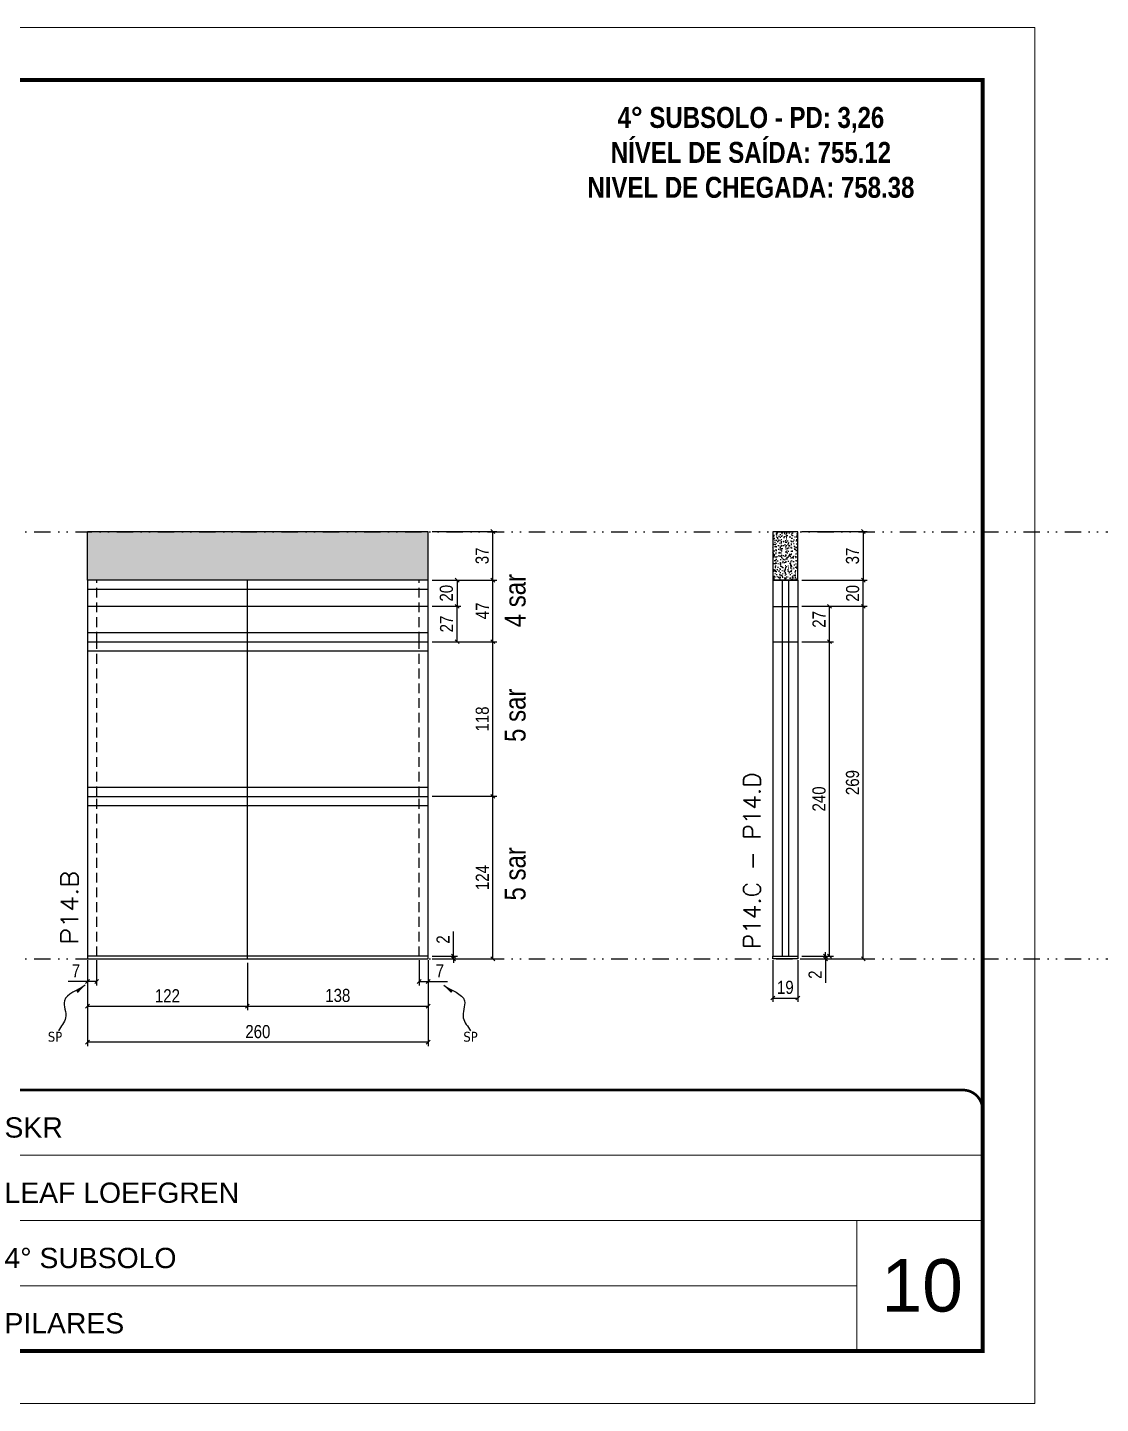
# Model space of a CAD drawing. Header units: millimetres. Extents: x 13777 to 27878, y -21631 to 6985.
# Drawn here: x 16728 to 17547, y 3638 to 4688 of the extents above; entities that cross this region are included whole.
import ezdxf

# ---------------------------------------------------------------- set-up
doc = ezdxf.new("R2010")
doc.units = ezdxf.units.MM
for name, pattern in [('CONTINUO', [0]), ('DASHED', [0.75, 0.5, -0.25]), ('DIVIDE2', [0.625, 0.25, -0.125, 0, -0.125, 0, -0.125]), ('HIDDEN', [0.375, 0.25, -0.125])]:
    doc.linetypes.add(name, pattern=pattern)
for name, color, linetype, lineweight in [('CARIMBO', 255, 'Continuous', 9), ('Folhas', 255, 'Continuous', 9), ('SARRAFO DE PRESSAO', 251, 'DASHED', 9), ('Texto Seção', 7, 'Continuous', 15)]:
    doc.layers.add(name, color=color, linetype=linetype, lineweight=lineweight)
for name, color, linetype in [('COTA', 241, 'Continuous'), ('NOMENCLATURA', 7, 'Continuous'), ('Nível', 160, 'Continuous'), ('Painéis', 200, 'Continuous'), ('SARR_2.2x7', 40, 'Continuous'), ('Sarrafo de Pressão', 42, 'HIDDEN'), ('texto', 7, 'Continuous')]:
    doc.layers.add(name, color=color, linetype=linetype)
doc.styles.add('ARIAL', font='arial.ttf')
doc.styles.add('ARIAL_NARROW', font='ARIALN.TTF', dxfattribs={"height": 0.2})
doc.styles.add('COTA TECNICA', font='techl___.ttf', dxfattribs={"height": 10})
doc.styles.add('COTA TECNICA-50', font='techl___.ttf', dxfattribs={"height": 10})
doc.styles.add('REGUA-120', font='ROMANS.shx', dxfattribs={"height": 15})
doc.styles.add('ROMANC', font='techb___.ttf', dxfattribs={"height": 2.5})
doc.styles.get("Standard").update_dxf_attribs({"font": 'arial.ttf'})
doc.styles.add('Tecnologia', font='')
doc.styles.get('Tecnologia').set_extended_font_data('Forgotten Futurist')
doc.dimstyles.new('COTA PAINEL-50', dxfattribs={"dimtxt": 10, "dimasz": 3, "dimexe": 3, "dimexo": 3, "dimgap": 3, "dimtad": 1, "dimdec": 1, "dimzin": 12, "dimdsep": 46, "dimtxsty": 'COTA TECNICA-50', "dimblk1": 'OBLIQUE', "dimblk2": 'OBLIQUE', "dimsah": 1, "dimcen": 0.9, "dimclrd": 4, "dimclre": 4, "dimclrt": 240, "dimadec": 1, "dimazin": 3, "dimtfac": 1, "dimtdec": 1, "dimtmove": 0, "dimatfit": 3, "dimfxl": 1, "dimtolj": 1, "dimtzin": 12, "dimarcsym": 0})
doc.dimstyles.new('PAINEL', dxfattribs={"dimtxt": 10, "dimasz": 3, "dimexe": 3, "dimexo": 3, "dimgap": 3, "dimtad": 1, "dimdec": 1, "dimzin": 12, "dimdsep": 46, "dimtxsty": 'COTA TECNICA', "dimblk1": 'OBLIQUE', "dimblk2": 'OBLIQUE', "dimsah": 1, "dimcen": 0.9, "dimclrd": 4, "dimclre": 4, "dimclrt": 240, "dimadec": 1, "dimazin": 3, "dimtfac": 1, "dimtdec": 1, "dimtmove": 0, "dimatfit": 3, "dimfxl": 1, "dimtolj": 1, "dimtzin": 12, "dimarcsym": 0})
doc.dimstyles.get("Standard").update_dxf_attribs({"dimtxt": 0.18, "dimasz": 0.18, "dimexe": 0.18, "dimexo": 0.0625, "dimgap": 0.09, "dimtad": 0, "dimtih": 1, "dimtoh": 1, "dimdec": 4, "dimzin": 0, "dimdsep": 46, "dimtxsty": 'Standard', "dimcen": 0.09, "dimadec": 0, "dimazin": 0, "dimtfac": 1, "dimtdec": 4, "dimtofl": 0, "dimtmove": 0, "dimatfit": 3, "dimfxl": 1, "dimtolj": 1, "dimtzin": 0, "dimarcsym": 0})

# ---------------------------------------------------------------- blocks, each defined once
blk = doc.blocks.new('9999999999')
at = {"color": 30, "linetype": 'CONTINUO'}
for p, q in [((98564.6, 34230.2), (98564.6, 34429.4)), ((98564.6, 34379.6), (99584, 34379.6)), ((98564.6, 34329.8), (99488, 34329.8)), ((99584, 34329.8), (99488, 34329.8)), ((99488, 34329.8), (99488, 34230.2)), ((98564.6, 34280), (99488, 34280))]:
    blk.add_line(p, q, dxfattribs=at)
at = {"color": 30, "linetype": 'CONTINUO', "const_width": 2}
blk.add_lwpolyline([(99584, 34230.2), (99584, 34414.4, 0.414214), (99569, 34429.4), (98229, 34429.4, 0.414214), (98214, 34414.4), (98214, 34245.2, 0.414214), (98229, 34230.2), (99584, 34230.2)], format="xyb", dxfattribs=at)
at = {"layer": 'Folhas'}
blk.add_lwpolyline([(98139, 34190.2), (99624, 34190.2), (99624, 35240.2), (98139, 35240.2)], close=True, dxfattribs=at)
at = {"layer": 'Folhas', "color": 30, "const_width": 3}
blk.add_lwpolyline([(98214, 34230.2), (99584, 34230.2), (99584, 35200.2), (98214, 35200.2)], close=True, dxfattribs=at)
at = {"color": 7, "linetype": 'Continuous', "ltscale": 5, "style": 'ARIAL'}
for s, height, p in [('SKR', 15.48, (98837.7, 34393.1)), ('LEAF LOEFGREN', 15.483, (98837.7, 34343.3)), ('4° SUBSOLO', 15.48, (98837.7, 34293.5)), ('NOVA SISTEMAS CONSTRUTIVOS', 11.059, (98263.2, 34267.2)), ('PILARES', 15.48, (98837.7, 34243.7))]:
    blk.add_text(s, height=height, dxfattribs=at).set_placement(p)
at = {"layer": 'Folhas', "color": 7, "style": 'Tecnologia', "width": 1.5}
for s, p in [('CLIENTE:', (98573.7, 34397.2)), ('OBRA:', (98573.7, 34347.3)), ('PAVIMENTO:', (98573.7, 34297.5)), ('PROJETO:', (98573.7, 34247.7))]:
    blk.add_text(s, height=14, dxfattribs=at).set_placement(p)
blk = doc.blocks.new('_Oblique')
at = {"color": 0, "linetype": 'ByBlock', "lineweight": -2}
blk.add_line((-0.5, -0.5), (0.5, 0.5), dxfattribs=at)
blk = doc.blocks.new('*D189')
at = {"layer": 'COTA', "color": 4, "lineweight": -2, "transparency": 16777216}
for p, q in [((16774, 3975.9), (16774, 3910.2)), ((17034, 3975.9), (17034, 3910.2)), ((17034, 3913.2), (16774, 3913.2))]:
    blk.add_line(p, q, dxfattribs=at)
at = {"layer": 'Defpoints', "color": 0, "transparency": 16777216}
for p in [(16774, 3978.9), (17034, 3978.9), (16774, 3913.2)]:
    blk.add_point(p, dxfattribs=at)
at = {"layer": 'COTA', "color": 4, "lineweight": -2, "transparency": 16777216, "xscale": 3, "yscale": 3, "zscale": 3, "rotation": 180}
blk.add_blockref('_Oblique', (16774, 3913.2), dxfattribs=at)
at = {"layer": 'COTA', "color": 4, "lineweight": -2, "transparency": 16777216, "xscale": 3, "yscale": 3, "zscale": 3}
blk.add_blockref('_Oblique', (17034, 3913.2), dxfattribs=at)
at = {"layer": 'COTA', "color": 240, "transparency": 16777216, "insert": (16904, 3921.3), "char_height": 10, "attachment_point": 5, "style": 'COTA TECNICA'}
blk.add_mtext('\\A1;260', dxfattribs=at)
blk = doc.blocks.new('*D190')
at = {"layer": 'COTA', "color": 4, "lineweight": -2, "transparency": 16777216}
for p, q in [((17027, 3975.9), (17027, 3956.6)), ((17034, 3973.9), (17034, 3956.6)), ((17027, 3959.6), (17034, 3959.6)), ((17034, 3959.6), (17048.8, 3959.6))]:
    blk.add_line(p, q, dxfattribs=at)
at = {"layer": 'Defpoints', "color": 0, "transparency": 16777216}
for p in [(17027, 3978.9), (17034, 3976.9), (17034, 3959.6)]:
    blk.add_point(p, dxfattribs=at)
at = {"layer": 'COTA', "color": 4, "lineweight": -2, "transparency": 16777216, "xscale": 3, "yscale": 3, "zscale": 3, "rotation": 180}
blk.add_blockref('_Oblique', (17027, 3959.6), dxfattribs=at)
at = {"layer": 'COTA', "color": 4, "lineweight": -2, "transparency": 16777216, "xscale": 3, "yscale": 3, "zscale": 3}
blk.add_blockref('_Oblique', (17034, 3959.6), dxfattribs=at)
at = {"layer": 'COTA', "color": 240, "transparency": 16777216, "insert": (17042.9, 3967.7), "char_height": 10, "attachment_point": 5, "style": 'COTA TECNICA-50'}
blk.add_mtext('\\A1;7', dxfattribs=at)
blk = doc.blocks.new('*D191')
at = {"layer": 'COTA', "color": 4, "lineweight": -2, "transparency": 16777216}
for p, q in [((16774, 3973.9), (16774, 3956.6)), ((16781, 3975.9), (16781, 3956.6)), ((16774, 3959.6), (16759.3, 3959.6)), ((16781, 3959.6), (16774, 3959.6))]:
    blk.add_line(p, q, dxfattribs=at)
at = {"layer": 'Defpoints', "color": 0, "transparency": 16777216}
for p in [(16774, 3976.9), (16781, 3978.9), (16774, 3959.6)]:
    blk.add_point(p, dxfattribs=at)
at = {"layer": 'COTA', "color": 4, "lineweight": -2, "transparency": 16777216, "xscale": 3, "yscale": 3, "zscale": 3, "rotation": 180}
blk.add_blockref('_Oblique', (16774, 3959.6), dxfattribs=at)
at = {"layer": 'COTA', "color": 4, "lineweight": -2, "transparency": 16777216, "xscale": 3, "yscale": 3, "zscale": 3}
blk.add_blockref('_Oblique', (16781, 3959.6), dxfattribs=at)
at = {"layer": 'COTA', "color": 240, "transparency": 16777216, "insert": (16765.2, 3967.7), "char_height": 10, "attachment_point": 5, "style": 'COTA TECNICA-50'}
blk.add_mtext('\\A1;7', dxfattribs=at)
blk = doc.blocks.new('*D192')
at = {"layer": 'COTA', "color": 4, "lineweight": -2, "transparency": 16777216}
for p, q in [((17053.3, 3978.9), (17053.3, 3997.7)), ((17037, 3978.9), (17056.3, 3978.9)), ((17037, 3976.9), (17056.3, 3976.9)), ((17053.3, 3976.9), (17053.3, 3978.9)), ((17053.3, 3976.9), (17053.3, 3973.9))]:
    blk.add_line(p, q, dxfattribs=at)
at = {"layer": 'Defpoints', "color": 0, "transparency": 16777216}
for p in [(17034, 3978.9), (17034, 3976.9), (17053.3, 3976.9)]:
    blk.add_point(p, dxfattribs=at)
at = {"layer": 'COTA', "color": 4, "lineweight": -2, "transparency": 16777216, "xscale": 3, "yscale": 3, "zscale": 3}
for p, rotation in [((17053.3, 3978.9), 270), ((17053.3, 3976.9), 90)]:
    blk.add_blockref('_Oblique', p, dxfattribs=dict(at, rotation=rotation))
at = {"layer": 'COTA', "color": 240, "transparency": 16777216, "insert": (17045.3, 3991.6), "char_height": 10, "attachment_point": 5, "rotation": 90, "style": 'COTA TECNICA-50'}
blk.add_mtext('\\A1;2', dxfattribs=at)
blk = doc.blocks.new('*D196')
at = {"layer": 'COTA', "color": 4, "lineweight": -2, "transparency": 16777216}
for p, q in [((17037, 4302.9), (17086.4, 4302.9)), ((17083.4, 4265.9), (17083.4, 4302.9)), ((17037, 4265.9), (17086.4, 4265.9))]:
    blk.add_line(p, q, dxfattribs=at)
at = {"layer": 'Defpoints', "color": 0, "transparency": 16777216}
for p in [(17034, 4302.9), (17083.4, 4302.9), (17034, 4265.9)]:
    blk.add_point(p, dxfattribs=at)
at = {"layer": 'COTA', "color": 4, "lineweight": -2, "transparency": 16777216, "xscale": 3, "yscale": 3, "zscale": 3}
for p, rotation in [((17083.4, 4302.9), 90), ((17083.4, 4265.9), 270)]:
    blk.add_blockref('_Oblique', p, dxfattribs=dict(at, rotation=rotation))
at = {"layer": 'COTA', "color": 240, "transparency": 16777216, "insert": (17075.2, 4284.4), "char_height": 10, "attachment_point": 5, "rotation": 90, "style": 'COTA TECNICA-50'}
blk.add_mtext('\\A1;37', dxfattribs=at)
blk = doc.blocks.new('*D193')
at = {"layer": 'COTA', "color": 4, "lineweight": -2, "transparency": 16777216}
for p, q in [((17037, 4218.9), (17086.4, 4218.9)), ((17083.4, 4100.9), (17083.4, 4218.9)), ((17037, 4100.9), (17086.4, 4100.9))]:
    blk.add_line(p, q, dxfattribs=at)
at = {"layer": 'Defpoints', "color": 0, "transparency": 16777216}
for p in [(17034, 4218.9), (17083.4, 4218.9), (17034, 4100.9)]:
    blk.add_point(p, dxfattribs=at)
at = {"layer": 'COTA', "color": 4, "lineweight": -2, "transparency": 16777216, "xscale": 3, "yscale": 3, "zscale": 3}
for p, rotation in [((17083.4, 4218.9), 90), ((17083.4, 4100.9), 270)]:
    blk.add_blockref('_Oblique', p, dxfattribs=dict(at, rotation=rotation))
at = {"layer": 'COTA', "color": 240, "transparency": 16777216, "insert": (17075.3, 4159.9), "char_height": 10, "attachment_point": 5, "rotation": 90, "style": 'COTA TECNICA-50'}
blk.add_mtext('\\A1;118', dxfattribs=at)
blk = doc.blocks.new('*D194')
at = {"layer": 'COTA', "color": 4, "lineweight": -2, "transparency": 16777216}
for p, q in [((17037, 4265.9), (17086.4, 4265.9)), ((17083.4, 4218.9), (17083.4, 4265.9)), ((17037, 4218.9), (17086.4, 4218.9))]:
    blk.add_line(p, q, dxfattribs=at)
at = {"layer": 'Defpoints', "color": 0, "transparency": 16777216}
for p in [(17034, 4265.9), (17083.4, 4265.9), (17034, 4218.9)]:
    blk.add_point(p, dxfattribs=at)
at = {"layer": 'COTA', "color": 4, "lineweight": -2, "transparency": 16777216, "xscale": 3, "yscale": 3, "zscale": 3}
for p, rotation in [((17083.4, 4265.9), 90), ((17083.4, 4218.9), 270)]:
    blk.add_blockref('_Oblique', p, dxfattribs=dict(at, rotation=rotation))
at = {"layer": 'COTA', "color": 240, "transparency": 16777216, "insert": (17075.3, 4242.4), "char_height": 10, "attachment_point": 5, "rotation": 90, "style": 'COTA TECNICA-50'}
blk.add_mtext('\\A1;47', dxfattribs=at)
blk = doc.blocks.new('*D197')
at = {"layer": 'COTA', "color": 4, "linetype": 'ByBlock', "lineweight": -2, "transparency": 16777216}
for p, q in [((17037, 4100.9), (17086.4, 4100.9)), ((17083.4, 3976.9), (17083.4, 4100.9)), ((17037, 3976.9), (17086.4, 3976.9))]:
    blk.add_line(p, q, dxfattribs=at)
at = {"layer": 'Defpoints', "color": 0, "linetype": 'ByBlock', "transparency": 16777216}
for p in [(17034, 4100.9), (17083.4, 4100.9), (17034, 3976.9)]:
    blk.add_point(p, dxfattribs=at)
at = {"layer": 'COTA', "color": 4, "linetype": 'ByBlock', "lineweight": -2, "transparency": 16777216, "xscale": 3, "yscale": 3, "zscale": 3}
for p, rotation in [((17083.4, 4100.9), 90), ((17083.4, 3976.9), 270)]:
    blk.add_blockref('_Oblique', p, dxfattribs=dict(at, rotation=rotation))
at = {"layer": 'COTA', "color": 240, "linetype": 'ByBlock', "transparency": 16777216, "insert": (17075.3, 4038.9), "char_height": 10, "attachment_point": 5, "rotation": 90, "style": 'COTA TECNICA'}
blk.add_mtext('\\A1;124', dxfattribs=at)
blk = doc.blocks.new('*D198')
at = {"layer": 'COTA', "color": 4, "linetype": 'ByBlock', "lineweight": -2, "transparency": 16777216}
for p, q in [((17037, 4100.9), (17086.4, 4100.9)), ((17083.4, 3976.9), (17083.4, 4100.9)), ((17037, 3976.9), (17086.4, 3976.9))]:
    blk.add_line(p, q, dxfattribs=at)
at = {"layer": 'Defpoints', "color": 0, "linetype": 'ByBlock', "transparency": 16777216}
for p in [(17034, 4100.9), (17083.4, 4100.9), (17034, 3976.9)]:
    blk.add_point(p, dxfattribs=at)
at = {"layer": 'COTA', "color": 4, "linetype": 'ByBlock', "lineweight": -2, "transparency": 16777216, "xscale": 3, "yscale": 3, "zscale": 3}
for p, rotation in [((17083.4, 4100.9), 90), ((17083.4, 3976.9), 270)]:
    blk.add_blockref('_Oblique', p, dxfattribs=dict(at, rotation=rotation))
at = {"layer": 'COTA', "color": 240, "linetype": 'ByBlock', "transparency": 16777216, "insert": (17075.3, 4038.9), "char_height": 10, "attachment_point": 5, "rotation": 90, "style": 'COTA TECNICA'}
blk.add_mtext('\\A1;124', dxfattribs=at)
blk = doc.blocks.new('*D199')
at = {"layer": 'COTA', "color": 4, "lineweight": -2, "transparency": 16777216}
for p, q in [((17037, 4265.9), (17059, 4265.9)), ((17056, 4265.9), (17056, 4245.9)), ((17037, 4245.9), (17059, 4245.9))]:
    blk.add_line(p, q, dxfattribs=at)
at = {"layer": 'Defpoints', "color": 0, "transparency": 16777216}
for p in [(17034, 4265.9), (17034, 4245.9), (17056, 4245.9)]:
    blk.add_point(p, dxfattribs=at)
at = {"layer": 'COTA', "color": 4, "lineweight": -2, "transparency": 16777216, "xscale": 3, "yscale": 3, "zscale": 3}
for p, rotation in [((17056, 4265.9), 90), ((17056, 4245.9), 270)]:
    blk.add_blockref('_Oblique', p, dxfattribs=dict(at, rotation=rotation))
at = {"layer": 'COTA', "color": 240, "transparency": 16777216, "insert": (17047.9, 4255.9), "char_height": 10, "attachment_point": 5, "rotation": 90, "style": 'COTA TECNICA-50'}
blk.add_mtext('\\A1;20', dxfattribs=at)
blk = doc.blocks.new('*D200')
at = {"layer": 'COTA', "color": 4, "lineweight": -2, "transparency": 16777216}
for p, q in [((17037, 4245.9), (17059, 4245.9)), ((17056, 4218.9), (17056, 4245.9)), ((17037, 4218.9), (17059, 4218.9))]:
    blk.add_line(p, q, dxfattribs=at)
at = {"layer": 'Defpoints', "color": 0, "transparency": 16777216}
for p in [(17034, 4245.9), (17056, 4245.9), (17034, 4218.9)]:
    blk.add_point(p, dxfattribs=at)
at = {"layer": 'COTA', "color": 4, "lineweight": -2, "transparency": 16777216, "xscale": 3, "yscale": 3, "zscale": 3}
for p, rotation in [((17056, 4245.9), 90), ((17056, 4218.9), 270)]:
    blk.add_blockref('_Oblique', p, dxfattribs=dict(at, rotation=rotation))
at = {"layer": 'COTA', "color": 240, "transparency": 16777216, "insert": (17048, 4232.4), "char_height": 10, "attachment_point": 5, "rotation": 90, "style": 'COTA TECNICA'}
blk.add_mtext('\\A1;27', dxfattribs=at)
blk = doc.blocks.new('*D195')
at = {"layer": 'COTA', "color": 4, "lineweight": -2, "transparency": 16777216}
for p, q in [((16896, 3973.9), (16896, 3937.7)), ((17034, 3973.9), (17034, 3937.7)), ((16896, 3940.7), (17034, 3940.7))]:
    blk.add_line(p, q, dxfattribs=at)
at = {"layer": 'Defpoints', "color": 0, "transparency": 16777216}
for p in [(16896, 3976.9), (17034, 3976.9), (17034, 3940.7)]:
    blk.add_point(p, dxfattribs=at)
at = {"layer": 'COTA', "color": 4, "lineweight": -2, "transparency": 16777216, "xscale": 3, "yscale": 3, "zscale": 3, "rotation": 180}
blk.add_blockref('_Oblique', (16896, 3940.7), dxfattribs=at)
at = {"layer": 'COTA', "color": 4, "lineweight": -2, "transparency": 16777216, "xscale": 3, "yscale": 3, "zscale": 3}
blk.add_blockref('_Oblique', (17034, 3940.7), dxfattribs=at)
at = {"layer": 'COTA', "color": 240, "transparency": 16777216, "insert": (16965, 3948.9), "char_height": 10, "attachment_point": 5, "style": 'COTA TECNICA'}
blk.add_mtext('\\A1;138', dxfattribs=at)
blk = doc.blocks.new('*D201')
at = {"layer": 'COTA', "color": 4, "lineweight": -2, "transparency": 16777216}
for p, q in [((16774, 3973.9), (16774, 3937.7)), ((16896, 3973.9), (16896, 3937.7)), ((16774, 3940.7), (16896, 3940.7))]:
    blk.add_line(p, q, dxfattribs=at)
at = {"layer": 'Defpoints', "color": 0, "transparency": 16777216}
for p in [(16774, 3976.9), (16896, 3976.9), (16896, 3940.7)]:
    blk.add_point(p, dxfattribs=at)
at = {"layer": 'COTA', "color": 4, "lineweight": -2, "transparency": 16777216, "xscale": 3, "yscale": 3, "zscale": 3, "rotation": 180}
blk.add_blockref('_Oblique', (16774, 3940.7), dxfattribs=at)
at = {"layer": 'COTA', "color": 4, "lineweight": -2, "transparency": 16777216, "xscale": 3, "yscale": 3, "zscale": 3}
blk.add_blockref('_Oblique', (16896, 3940.7), dxfattribs=at)
at = {"layer": 'COTA', "color": 240, "transparency": 16777216, "insert": (16835, 3948.7), "char_height": 10, "attachment_point": 5, "style": 'COTA TECNICA'}
blk.add_mtext('\\A1;122', dxfattribs=at)
blk = doc.blocks.new('*D202')
at = {"layer": 'COTA', "color": 4, "lineweight": -2, "transparency": 16777216}
for p, q in [((17297, 3975.9), (17297, 3944)), ((17316, 3975.9), (17316, 3944)), ((17297, 3947), (17316, 3947))]:
    blk.add_line(p, q, dxfattribs=at)
at = {"layer": 'Defpoints', "color": 0, "transparency": 16777216}
for p in [(17297, 3978.9), (17316, 3978.9), (17316, 3947)]:
    blk.add_point(p, dxfattribs=at)
at = {"layer": 'COTA', "color": 4, "lineweight": -2, "transparency": 16777216, "xscale": 3, "yscale": 3, "zscale": 3, "rotation": 180}
blk.add_blockref('_Oblique', (17297, 3947), dxfattribs=at)
at = {"layer": 'COTA', "color": 4, "lineweight": -2, "transparency": 16777216, "xscale": 3, "yscale": 3, "zscale": 3}
blk.add_blockref('_Oblique', (17316, 3947), dxfattribs=at)
at = {"layer": 'COTA', "color": 240, "transparency": 16777216, "insert": (17306.5, 3955.1), "char_height": 10, "attachment_point": 5, "style": 'COTA TECNICA'}
blk.add_mtext('\\A1;19', dxfattribs=at)
blk = doc.blocks.new('*D203')
at = {"layer": 'COTA', "color": 4, "lineweight": -2, "transparency": 16777216}
for p, q in [((17337.2, 3978.9), (17337.2, 3981.9)), ((17319, 3978.9), (17340.2, 3978.9)), ((17319, 3976.9), (17340.2, 3976.9)), ((17337.2, 3978.9), (17337.2, 3976.9)), ((17337.2, 3976.9), (17337.2, 3958.7))]:
    blk.add_line(p, q, dxfattribs=at)
at = {"layer": 'Defpoints', "color": 0, "transparency": 16777216}
for p in [(17316, 3978.9), (17316, 3976.9), (17337.2, 3978.9)]:
    blk.add_point(p, dxfattribs=at)
at = {"layer": 'COTA', "color": 4, "lineweight": -2, "transparency": 16777216, "xscale": 3, "yscale": 3, "zscale": 3}
for p, rotation in [((17337.2, 3978.9), 270), ((17337.2, 3976.9), 90)]:
    blk.add_blockref('_Oblique', p, dxfattribs=dict(at, rotation=rotation))
at = {"layer": 'COTA', "color": 240, "transparency": 16777216, "insert": (17329.2, 3964.8), "char_height": 10, "attachment_point": 5, "rotation": 90, "style": 'COTA TECNICA-50'}
blk.add_mtext('\\A1;2', dxfattribs=at)
blk = doc.blocks.new('*D205')
at = {"layer": 'COTA', "color": 4, "linetype": 'ByBlock', "lineweight": -2, "transparency": 16777216}
for p, q in [((17319, 4302.9), (17369, 4302.9)), ((17366, 4302.9), (17366, 4265.8)), ((17319, 4265.8), (17369, 4265.8))]:
    blk.add_line(p, q, dxfattribs=at)
at = {"layer": 'Defpoints', "color": 0, "linetype": 'ByBlock', "transparency": 16777216}
for p in [(17316, 4302.9), (17316, 4265.8), (17366, 4265.8)]:
    blk.add_point(p, dxfattribs=at)
at = {"layer": 'COTA', "color": 4, "linetype": 'ByBlock', "lineweight": -2, "transparency": 16777216, "xscale": 3, "yscale": 3, "zscale": 3}
for p, rotation in [((17366, 4302.9), 90), ((17366, 4265.8), 270)]:
    blk.add_blockref('_Oblique', p, dxfattribs=dict(at, rotation=rotation))
at = {"layer": 'COTA', "color": 240, "linetype": 'ByBlock', "transparency": 16777216, "insert": (17357.8, 4284.3), "char_height": 10, "attachment_point": 5, "rotation": 90, "style": 'COTA TECNICA'}
blk.add_mtext('\\A1;37', dxfattribs=at)
blk = doc.blocks.new('*D204')
at = {"layer": 'COTA', "color": 4, "lineweight": -2, "transparency": 16777216}
for p, q in [((17319, 4245.9), (17369, 4245.9)), ((17366, 3976.9), (17366, 4245.9)), ((17319, 3976.9), (17369, 3976.9))]:
    blk.add_line(p, q, dxfattribs=at)
at = {"layer": 'Defpoints', "color": 0, "transparency": 16777216}
for p in [(17316, 4245.9), (17366, 4245.9), (17316, 3976.9)]:
    blk.add_point(p, dxfattribs=at)
at = {"layer": 'COTA', "color": 4, "lineweight": -2, "transparency": 16777216, "xscale": 3, "yscale": 3, "zscale": 3}
for p, rotation in [((17366, 4245.9), 90), ((17366, 3976.9), 270)]:
    blk.add_blockref('_Oblique', p, dxfattribs=dict(at, rotation=rotation))
at = {"layer": 'COTA', "color": 240, "transparency": 16777216, "insert": (17357.8, 4111.4), "char_height": 10, "attachment_point": 5, "rotation": 90, "style": 'COTA TECNICA-50'}
blk.add_mtext('\\A1;269', dxfattribs=at)
blk = doc.blocks.new('*D206')
at = {"layer": 'COTA', "color": 4, "lineweight": -2, "transparency": 16777216}
for p, q in [((17319, 4218.9), (17343.3, 4218.9)), ((17340.3, 3978.9), (17340.3, 4218.9)), ((17319, 3978.9), (17343.3, 3978.9))]:
    blk.add_line(p, q, dxfattribs=at)
at = {"layer": 'Defpoints', "color": 0, "transparency": 16777216}
for p in [(17316, 4218.9), (17340.3, 4218.9), (17316, 3978.9)]:
    blk.add_point(p, dxfattribs=at)
at = {"layer": 'COTA', "color": 4, "lineweight": -2, "transparency": 16777216, "xscale": 3, "yscale": 3, "zscale": 3}
for p, rotation in [((17340.3, 4218.9), 90), ((17340.3, 3978.9), 270)]:
    blk.add_blockref('_Oblique', p, dxfattribs=dict(at, rotation=rotation))
at = {"layer": 'COTA', "color": 240, "transparency": 16777216, "insert": (17332.2, 4098.9), "char_height": 10, "attachment_point": 5, "rotation": 90, "style": 'COTA TECNICA'}
blk.add_mtext('\\A1;240', dxfattribs=at)
blk = doc.blocks.new('*D207')
at = {"layer": 'COTA', "color": 4, "lineweight": -2, "transparency": 16777216}
for p, q in [((17319, 4245.9), (17343.3, 4245.9)), ((17340.3, 4218.9), (17340.3, 4245.9)), ((17319, 4218.9), (17343.3, 4218.9))]:
    blk.add_line(p, q, dxfattribs=at)
at = {"layer": 'Defpoints', "color": 0, "transparency": 16777216}
for p in [(17316, 4245.9), (17340.3, 4245.9), (17316, 4218.9)]:
    blk.add_point(p, dxfattribs=at)
at = {"layer": 'COTA', "color": 4, "lineweight": -2, "transparency": 16777216, "xscale": 3, "yscale": 3, "zscale": 3}
for p, rotation in [((17340.3, 4245.9), 90), ((17340.3, 4218.9), 270)]:
    blk.add_blockref('_Oblique', p, dxfattribs=dict(at, rotation=rotation))
at = {"layer": 'COTA', "color": 240, "transparency": 16777216, "insert": (17332.2, 4235.9), "char_height": 10, "attachment_point": 5, "rotation": 90, "style": 'COTA TECNICA'}
blk.add_mtext('\\A1;27', dxfattribs=at)
blk = doc.blocks.new('*D208')
at = {"layer": 'COTA', "color": 4, "lineweight": -2, "transparency": 16777216}
for p, q in [((17319, 4265.8), (17369, 4265.8)), ((17366, 4245.9), (17366, 4265.8)), ((17319, 4245.9), (17369, 4245.9))]:
    blk.add_line(p, q, dxfattribs=at)
at = {"layer": 'Defpoints', "color": 0, "transparency": 16777216}
for p in [(17316, 4265.8), (17366, 4265.8), (17316, 4245.9)]:
    blk.add_point(p, dxfattribs=at)
at = {"layer": 'COTA', "color": 4, "lineweight": -2, "transparency": 16777216, "xscale": 3, "yscale": 3, "zscale": 3}
for p, rotation in [((17366, 4265.8), 90), ((17366, 4245.9), 270)]:
    blk.add_blockref('_Oblique', p, dxfattribs=dict(at, rotation=rotation))
at = {"layer": 'COTA', "color": 240, "transparency": 16777216, "insert": (17357.9, 4255.8), "char_height": 10, "attachment_point": 5, "rotation": 90, "style": 'COTA TECNICA'}
blk.add_mtext('\\A1;20', dxfattribs=at)

msp = doc.modelspace()

# ---------------------------------------------------------------- hatches: boundary and pattern name
at = {"layer": 'COTA', "linetype": 'ByBlock'}
h = msp.add_hatch(dxfattribs=at)
h.set_pattern_fill('AR-CONC', color=256, scale=0.03)
h.set_pattern_definition([(50, (11331.956, -6700.5824), (5.46554, -0.4781726), [0.5715, -6.2865]), (355, (11331.956, -6700.5824), (-1.0573026, 5.7317054), [0.4572, -5.0292175]), (100.451445, (11332.4115, -6700.622), (4.4082374, 5.2535326), [0.4857003, -5.3427073]), (46.1842, (11331.956, -6699.0584), (8.1323712, -1.26127), [0.85725, -9.42975]), (96.63556, (11332.634, -6699.1635), (7.122124, 7.4227837), [0.7285507, -8.014068]), (351.18415, (11331.956, -6699.058), (7.122124, 7.422784), [0.685799, -7.543792]), (21, (11332.718, -6699.4394), (4.5484317, -3.067956), [0.5715, -6.2865]), (326, (11332.718, -6699.4394), (1.8540609, 5.525639), [0.4572, -5.0292]), (71.451445, (11333.097, -6699.695), (6.4024926, 2.457683), [0.4857003, -5.3426981]), (37.5, (11331.956, -6700.5824), (0.0926581, 2.53665117), [0, -4.96824, 0, -5.1054, 0, -5.04825]), (7.5, (11331.956, -6700.5824), (2.0045899, 3.00541724), [0, -2.91084, 0, -4.85394, 0, -1.92405]), (327.5, (11330.2568, -6700.5824), (4.06771786, -0.17186232), [0, -1.905, 0, -5.9436, 0, -7.8867]), (317.5, (11329.4948, -6700.5824), (4.4438754, 0.7627947), [0, -2.4765, 0, -3.94716, 0, -5.6007])])
h.paths.add_polyline_path([(17034.04, 4265.86), (17034.04, 4302.86), (16774.04, 4302.86), (16774.04, 4265.86)])
at = {"layer": 'COTA'}
h = msp.add_hatch(dxfattribs=at)
h.set_pattern_fill('AR-CONC', color=256, scale=0.03)
h.set_pattern_definition([(50, (1614.1217, -10), (5.4655401, -0.4781726), [0.5715, -6.2865]), (355, (1614.1217, -10), (-1.0573026, 5.7317054), [0.4572, -5.0292175]), (100.451445, (1614.577, -10.04), (4.4082374, 5.2535326), [0.4857003, -5.3427073]), (46.1842, (1614.1217, -8.476), (8.1323712, -1.2612698), [0.85725, -9.42975]), (96.63556, (1614.799, -8.581), (7.122124, 7.4227837), [0.7285507, -8.0140682]), (351.18415, (1614.122, -8.476), (7.122124, 7.4227837), [0.685799, -7.543792]), (21, (1614.8837, -8.857), (4.5484317, -3.067956), [0.5715, -6.2865]), (326, (1614.8837, -8.857), (1.8540609, 5.525639), [0.4572, -5.0292]), (71.451445, (1615.2627, -9.1127), (6.4024926, 2.457683), [0.4857003, -5.3426981]), (37.5, (1614.1217, -10), (0.0926581, 2.53665117), [0, -4.96824, 0, -5.1054, 0, -5.04825]), (7.5, (1614.1217, -10), (2.00458988, 3.00541724), [0, -2.91084, 0, -4.85394, 0, -1.92405]), (327.5, (1612.4224, -10), (4.06771786, -0.17186232), [0, -1.905, 0, -5.9436, 0, -7.8867]), (317.5, (1611.6604, -10), (4.44387544, 0.7627947), [0, -2.4765, 0, -3.94716, 0, -5.6007])])
h.paths.add_polyline_path([(17315.99, 4302.86), (17296.99, 4302.86), (17296.99, 4265.84), (17315.99, 4265.84)])

# ---------------------------------------------------------------- linework, layer by layer
at = {"layer": 'COTA', "linetype": 'ByBlock'}
for p, q in [((17034.04, 4302.86), (16774.04, 4302.86)), ((16774.04, 4265.86), (16774.04, 4302.86)), ((17034.04, 4265.86), (17034.04, 4302.86))]:
    msp.add_line(p, q, dxfattribs=at)
msp.add_lwpolyline([(17296.99, 4265.84), (17315.99, 4265.84), (17315.99, 4302.86), (17296.99, 4302.86)], close=True, dxfattribs=at)
at = {"layer": 'Nível', "color": 4, "linetype": 'DIVIDE2', "ltscale": 50}
for p, q in [((13777.11, 4302.86), (21531.15, 4302.86)), ((13777.11, 3976.86), (21531.15, 3976.86))]:
    msp.add_line(p, q, dxfattribs=at)
at = {"layer": 'Painéis'}
for p, q in [((17034.04, 4265.86), (16774.04, 4265.86)), ((16774.04, 4265.86), (16774.04, 3978.86)), ((16896.04, 3976.86), (16896.04, 4265.86)), ((17034.04, 3978.86), (17034.04, 4265.86)), ((17296.99, 4265.84), (17296.99, 3978.86)), ((17296.99, 4265.84), (17315.99, 4265.84)), ((17315.99, 4265.84), (17296.99, 4265.84)), ((17315.99, 4265.84), (17315.99, 3978.86)), ((17034.04, 4245.86), (16774.04, 4245.86)), ((17296.99, 4245.86), (17315.99, 4245.86)), ((16774.04, 4218.86), (17034.04, 4218.86)), ((17296.99, 4218.86), (17315.99, 4218.86)), ((16774.04, 4100.86), (17034.04, 4100.86)), ((17296.99, 3978.86), (17315.99, 3978.86)), ((17296.99, 3978.86), (17315.99, 3978.86)), ((17296.99, 3976.86), (17296.99, 3978.86)), ((17315.99, 3976.86), (17296.99, 3976.86)), ((17315.99, 3978.86), (17315.99, 3976.86))]:
    msp.add_line(p, q, dxfattribs=at)
msp.add_lwpolyline([(17034.04, 3978.86), (16774.04, 3978.86), (16774.04, 3976.86), (17034.04, 3976.86)], close=True, dxfattribs=at)
at = {"layer": 'SARR_2.2x7'}
for p, q in [((17303.99, 4265.84), (17303.99, 4245.86)), ((17308.99, 4265.84), (17308.99, 4245.86)), ((16774.04, 4258.86), (17034.04, 4258.86)), ((17303.99, 4245.86), (17303.99, 3978.86)), ((17308.99, 4245.86), (17308.99, 3978.86)), ((16774.04, 4225.86), (17034.04, 4225.86)), ((16774.04, 4211.86), (17034.04, 4211.86)), ((16774.04, 4107.86), (17034.04, 4107.86)), ((16774.04, 4093.86), (17034.04, 4093.86))]:
    msp.add_line(p, q, dxfattribs=at)
at = {"layer": 'Sarrafo de Pressão', "ltscale": 30}
for p, q in [((16781.04, 4218.86), (16781.04, 4265.86)), ((17027.04, 4218.86), (17027.04, 4265.86)), ((16781.04, 4100.86), (16781.04, 4218.86)), ((17027.04, 4100.86), (17027.04, 4218.86)), ((16781.04, 3978.86), (16781.04, 4100.86)), ((17027.04, 3978.86), (17027.04, 4100.86))]:
    msp.add_line(p, q, dxfattribs=at)

# ---------------------------------------------------------------- block references
at = {"layer": 'SARRAFO DE PRESSAO', "color": 6, "linetype": 'ByBlock'}
msp.add_blockref('9999999999', (-82127.01, -30552.63), dxfattribs=at)

# ---------------------------------------------------------------- texts
at = {"layer": 'CARIMBO', "style": 'ARIAL'}
msp.add_text('10', height=40, dxfattribs=at).set_placement((17379.83, 3707.72))
at = {"layer": 'NOMENCLATURA', "style": 'ARIAL_NARROW'}
for s, p in [('4 sar', (17108.28, 4229.88)), ('5 sar', (17108.28, 4142.38)), ('5 sar', (17108.28, 4021.38))]:
    msp.add_text(s, height=16, rotation=90, dxfattribs=at).set_placement(p)
at = {"layer": 'NOMENCLATURA', "color": 2, "insert": (17280.25, 4653.64), "char_height": 16, "attachment_point": 2, "style": 'ROMANC'}
msp.add_mtext_dynamic_manual_height_columns('\\P4° SUBSOLO - PD: 3,26\\PNÍVEL DE SAÍDA: 755.12\\PNIVEL DE CHEGADA: 758.38', width=300.2766, gutter_width=1, heights=[0], dxfattribs=at)
at = {"layer": 'texto', "color": 0, "char_height": 7.5, "attachment_point": 5}
for insert in [(16749.26, 3917.37), (17066.29, 3917.37)]:
    msp.add_mtext('{\\fTahoma|b0|i0|c0|p34;\\C4;SP}', dxfattribs=dict(at, insert=insert))
at = {"layer": 'Texto Seção', "style": 'REGUA-120', "width": 1.1}
msp.add_text('P14.B', height=13, rotation=90, dxfattribs=at).set_placement((16766.79, 3987.62))
at = {"layer": 'Texto Seção', "insert": (17287.54, 3984.27), "char_height": 13, "width": 370.6998, "attachment_point": 7, "rotation": 90, "style": 'REGUA-120'}
msp.add_mtext('P14.C - P14.D', dxfattribs=at)

# ---------------------------------------------------------------- dimensions: what is measured, and where the dimension line sits
at = {"layer": 'COTA'}
for base, p1, p2, angle, dimstyle, picture, middle in [((17083.41, 4302.86), (17034.04, 4265.86), (17034.04, 4302.86), 90, 'COTA PAINEL-50', '*D196', (17075.19, 4284.36)), ((17083.41, 4265.86), (17034.04, 4218.86), (17034.04, 4265.86), 90, 'COTA PAINEL-50', '*D194', (17075.33, 4242.36)), ((17056.04, 4245.86), (17034.04, 4218.86), (17034.04, 4245.86), 90, 'PAINEL', '*D200', (17047.96, 4232.36)), ((17365.98, 4245.86), (17315.99, 3976.86), (17315.99, 4245.86), 90, 'COTA PAINEL-50', '*D204', (17357.84, 4111.36)), ((17083.41, 4218.86), (17034.04, 4100.86), (17034.04, 4218.86), 90, 'COTA PAINEL-50', '*D193', (17075.31, 4159.86)), ((17340.25, 4218.86), (17315.99, 3978.86), (17315.99, 4218.86), 90, 'PAINEL', '*D206', (17332.15, 4098.86)), ((16774.04, 3959.62), (16781.04, 3978.86), (16774.04, 3976.86), 180, 'COTA PAINEL-50', '*D191', (16765.17, 3967.69))]:
    dim = msp.add_linear_dim(base=base, p1=p1, p2=p2, angle=angle, dimstyle=dimstyle, dxfattribs=at)
    dim.commit()
    dim.dimension.update_dxf_attribs({"geometry": picture, "text_midpoint": middle})
at = {"layer": 'COTA', "linetype": 'ByBlock'}
dim = msp.add_linear_dim(base=(17365.98, 4265.84), p1=(17315.99, 4302.86), p2=(17315.99, 4265.84), angle=90, dimstyle='PAINEL', dxfattribs=at)
dim.commit()
dim.dimension.update_dxf_attribs({"geometry": '*D205', "text_midpoint": (17357.76, 4284.35)})
at = {"layer": 'COTA'}
for base, p1, p2, dimstyle, picture, middle in [((17056.04, 4245.86), (17034.04, 4265.86), (17034.04, 4245.86), 'COTA PAINEL-50', '*D199', (17056.04, 4255.86)), ((17365.98, 4265.84), (17315.99, 4245.86), (17315.99, 4265.84), 'PAINEL', '*D208', (17365.98, 4255.85)), ((17340.25, 4245.86), (17315.99, 4218.86), (17315.99, 4245.86), 'PAINEL', '*D207', (17340.25, 4235.86)), ((17053.3, 3976.86), (17034.04, 3978.86), (17034.04, 3976.86), 'COTA PAINEL-50', '*D192', (17053.3, 3991.61)), ((17337.18, 3978.86), (17315.99, 3976.86), (17315.99, 3978.86), 'COTA PAINEL-50', '*D203', (17337.18, 3964.8))]:
    dim = msp.add_linear_dim(base=base, p1=p1, p2=p2, angle=90, dimstyle=dimstyle, dxfattribs=at)
    dim.commit()
    dim.dimension.update_dxf_attribs({"geometry": picture, "text_midpoint": middle, "dimtype": 160})
at = {"layer": 'COTA', "linetype": 'ByBlock'}
for picture in ['*D197', '*D198']:
    dim = msp.add_aligned_dim(p1=(17034.04, 3976.86), p2=(17034.04, 4100.86), distance=-49.37, dimstyle='PAINEL', dxfattribs=at)
    dim.commit()
    dim.dimension.update_dxf_attribs({"geometry": picture, "text_midpoint": (17075.33, 4038.86)})
at = {"layer": 'COTA'}
dim = msp.add_linear_dim(base=(16774.04, 3913.24), p1=(17034.04, 3978.86), p2=(16774.04, 3978.86), angle=180, dimstyle='PAINEL', override={"dimarcsym": 2}, dxfattribs=at)
dim.commit()
dim.dimension.update_dxf_attribs({"geometry": '*D189', "text_midpoint": (16904.04, 3921.35)})
for base, p1, p2, dimstyle, picture, middle in [((16896.04, 3940.68), (16774.04, 3976.86), (16896.04, 3976.86), 'PAINEL', '*D201', (16835.04, 3948.74)), ((17034.04, 3959.62), (17027.04, 3978.86), (17034.04, 3976.86), 'COTA PAINEL-50', '*D190', (17042.9, 3967.69))]:
    dim = msp.add_linear_dim(base=base, p1=p1, p2=p2, dimstyle=dimstyle, dxfattribs=at)
    dim.commit()
    dim.dimension.update_dxf_attribs({"geometry": picture, "text_midpoint": middle})
for base, p1, p2, override, picture, middle in [((17034.04, 3940.68), (16896.04, 3976.86), (17034.04, 3976.86), {"dimtmove": 1}, '*D195', (16965.04, 3948.92)), ((17315.99, 3946.97), (17296.99, 3978.86), (17315.99, 3978.86), {"dimarcsym": 2}, '*D202', (17306.49, 3955.05))]:
    dim = msp.add_linear_dim(base=base, p1=p1, p2=p2, dimstyle='PAINEL', override=override, dxfattribs=at)
    dim.commit()
    dim.dimension.update_dxf_attribs({"geometry": picture, "text_midpoint": middle})

# ---------------------------------------------------------------- leaders
at = {"layer": 'COTA', "path_type": 1}
for points in [[(16772.21, 3956.68), (16756.42, 3944.84), (16757.35, 3931.84), (16751.8, 3922.06)], [(17045.87, 3956.68), (17061.65, 3944.84), (17060.73, 3931.84), (17066.28, 3922.06)]]:
    msp.add_leader(points, dimstyle='Standard', override={"dimasz": 8}, dxfattribs=at)

doc.saveas('drawing.dxf')
